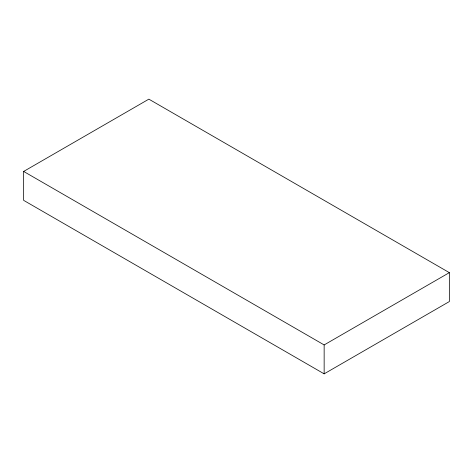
<?xml version="1.0" encoding="UTF-8"?>
<svg xmlns="http://www.w3.org/2000/svg" width="473" height="473" viewBox="0 0 473 473"><rect width="100%" height="100%" fill="white"/><g stroke="black" fill="none" stroke-linecap="round" stroke-linejoin="round"><path stroke-width="0.71" d="M23.65 171.439L148.853 99.153L449.35 272.643L449.35 301.561L324.147 373.847L23.65 200.357L23.65 171.439L324.147 344.929L449.35 272.643M324.147 344.929L324.147 373.847"/></g></svg>
